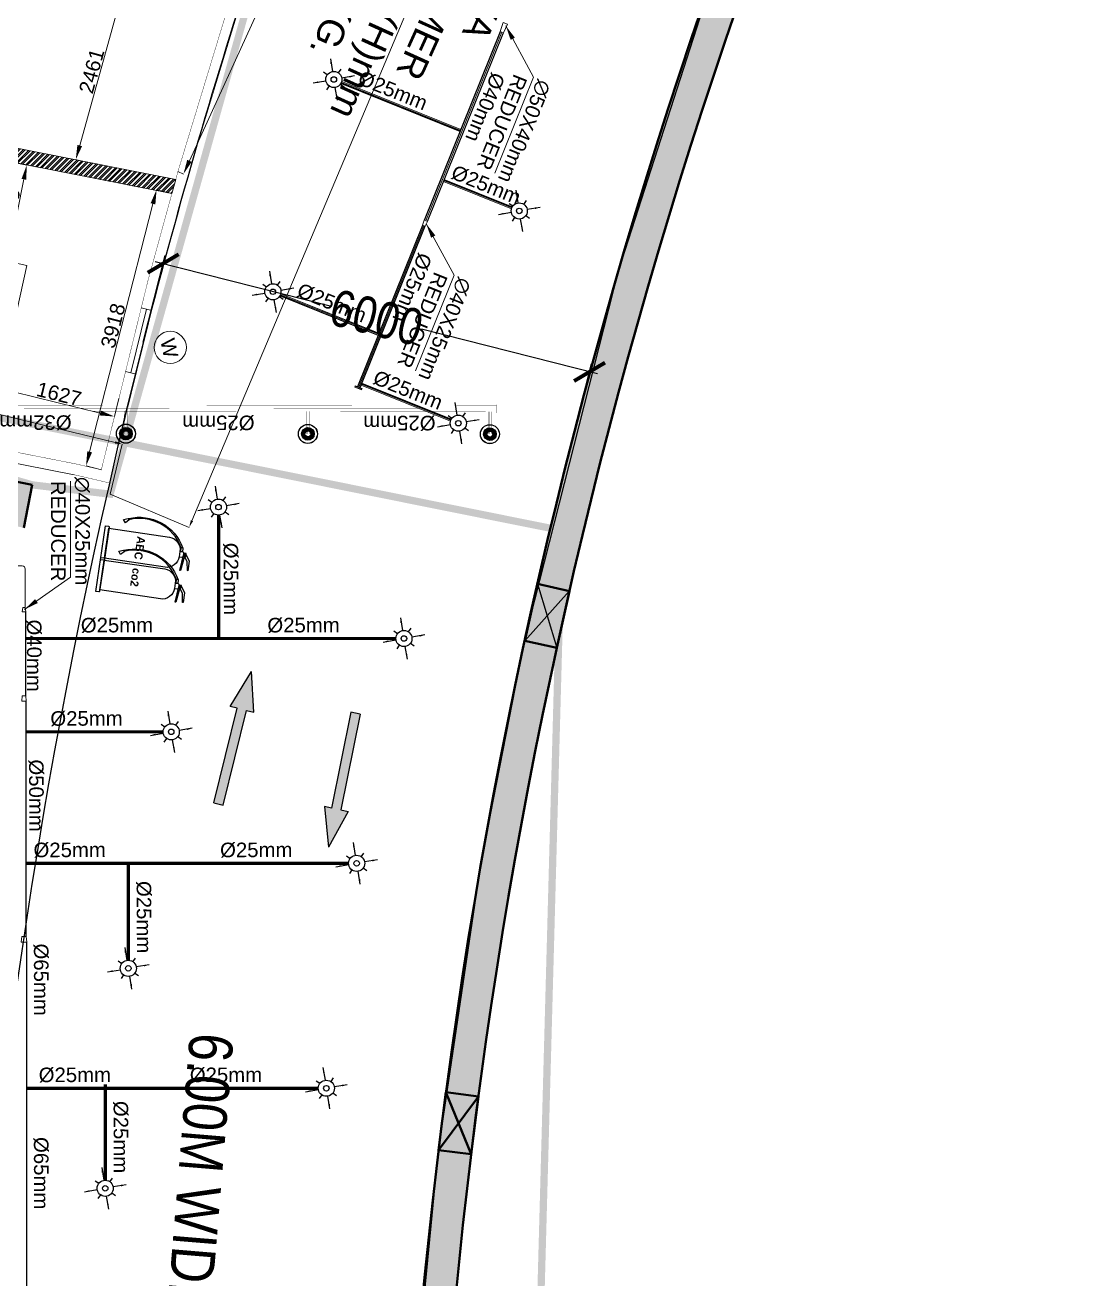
# Model space of a CAD drawing. Header units: inches. Extents: x 257070 to 799932, y -17980 to 269260.
# Drawn here: x 356664 to 370991, y 99499 to 116731 of the extents above; entities that cross this region are included whole.
import ezdxf

# ---------------------------------------------------------------- set-up
doc = ezdxf.new("R2010")
doc.units = ezdxf.units.IN
doc.header["$MEASUREMENT"] = 0
doc.header["$PDMODE"] = 99
doc.header["$PDSIZE"] = 100
for name, color, linetype in [('0-AES-F-SPRINKLER', 10, 'Continuous'), ('0-aes-ff Nozzel', 30, 'Continuous'), ('0-aes-water curtan pipe', 200, 'Continuous'), ('0-F-AES-FIRE EXTINGUISHER', 1, 'Continuous'), ("0_AES_DUCT MARKING'", 53, 'Continuous'), ('basecol', 4, 'Continuous'), ('basement1_AP$0$A-_ROAD----_E-_-', 2, 'Continuous'), ('col', 1, 'Continuous'), ('DSP_COLUMN HATCH', 8, 'Continuous'), ('DSP_HATCH', 252, 'Continuous'), ('DSP_MISCELANEOUS', 252, 'Continuous'), ('DSP_TEXT', 6, 'Continuous'), ('Main bldg col', 4, 'Continuous')]:
    doc.layers.add(name, color=color, linetype=linetype)
for name, color, linetype, lineweight in [('0-AES-F-SPRINKLER PIPE', 10, 'Continuous', 15), ('0-aes-FF-Sprinkler Header', 5, 'Continuous', 0), ('0-AES-P-INFRA', 7, 'Continuous', 13), ('07--DIM-2', 2, 'Continuous', 25), ('E--CONCRETE-4', 4, 'Continuous', 40), ('E--CONCRETE-SHADE', 253, 'Continuous', 20), ('VL-MEP-EQPT', 6, 'Continuous', 0)]:
    doc.layers.add(name, color=color, linetype=linetype, lineweight=lineweight)
doc.styles.add('ARIAL', font='arial.ttf')
doc.styles.add('CG', font='GOTHICB.TTF')
doc.styles.add('RomanS', font='romans.shx')
doc.styles.get("Standard").update_dxf_attribs({"font": 'arial.ttf'})
doc.styles.add('Text style 250', font='ARIALN.TTF', dxfattribs={"height": 500})
doc.styles.add('TEXT style 75', font='ARIALN.TTF')
doc.dimstyles.new('75', dxfattribs={"dimscale": 1.5, "dimtxt": 200, "dimasz": 113, "dimexe": 113, "dimexo": 0, "dimgap": 25, "dimtad": 0, "dimdec": 0, "dimrnd": 5, "dimzin": 0, "dimdsep": 46, "dimtxsty": 'TEXT style 75', "dimblk": 'ARCHTICK', "dimcen": 0.09, "dimdle": 113, "dimclrd": 8, "dimclre": 8, "dimclrt": 256, "dimadec": 0, "dimazin": 0, "dimtfac": 1, "dimtdec": 0, "dimtofl": 0, "dimtmove": 1, "dimatfit": 3, "dimldrblk": 'OPEN90', "dimfxl": 0, "dimtolj": 1, "dimtzin": 0, "dimarcsym": 0})
doc.dimstyles.new('AES DIM', dxfattribs={"dimtxt": 0.2, "dimasz": 0.15, "dimexe": 0, "dimexo": 0, "dimgap": 0.02, "dimtad": 1, "dimzin": 0, "dimdsep": 46, "dimtxsty": 'RomanS', "dimcen": 0, "dimclrd": 7, "dimclre": 7, "dimclrt": 7, "dimadec": 0, "dimazin": 0, "dimtfac": 1, "dimtix": 1, "dimtofl": 0, "dimtmove": 1, "dimatfit": 3, "dimfxl": 1, "dimtolj": 1, "dimtzin": 0, "dimlwd": -1, "dimlwe": -1, "dimarcsym": 0})
doc.dimstyles.new('AES-PLUMBING', dxfattribs={"dimtxt": 100, "dimasz": 100, "dimexe": 0, "dimexo": 0, "dimgap": 0.01, "dimtad": 1, "dimdec": 0, "dimdsep": 46, "dimtxsty": 'Standard', "dimcen": 10, "dimclrd": 7, "dimclre": 7, "dimclrt": 7, "dimadec": 0, "dimazin": 0, "dimtfac": 1, "dimtdec": 0, "dimtmove": 0, "dimatfit": 3, "dimfxl": 1, "dimlwd": -1, "dimlwe": -1, "dimarcsym": 1})
doc.dimstyles.new('ISO-25', dxfattribs={"dimtxt": 2.5, "dimasz": 2.5, "dimexe": 1.25, "dimexo": 0.625, "dimtad": 1, "dimtxsty": 'Standard', "dimcen": 2.5, "dimadec": 0, "dimazin": 0, "dimtfac": 1, "dimtmove": 0, "dimatfit": 3, "dimfxl": 1, "dimarcsym": 0})
doc.dimstyles.new('PLUMBING', dxfattribs={"dimscale": 100, "dimtxt": 1.8, "dimasz": 1.6, "dimexe": 1, "dimexo": 1, "dimgap": 0.5, "dimtad": 2, "dimdec": 0, "dimzin": 0, "dimdsep": 46, "dimtxsty": 'Standard', "dimcen": 1, "dimdle": 1, "dimclrd": 7, "dimclre": 7, "dimclrt": 256, "dimadec": 0, "dimazin": 0, "dimtfac": 1, "dimtdec": 0, "dimtmove": 2, "dimatfit": 3, "dimfxl": 1, "dimtolj": 1, "dimtzin": 0, "dimlwd": -1, "dimlwe": -1, "dimarcsym": 0})

# ---------------------------------------------------------------- blocks, each defined once
blk = doc.blocks.new('_ArchTick')
at = {"color": 0, "linetype": 'ByBlock', "const_width": 0.15}
blk.add_lwpolyline([(-0.5, -0.5), (0.5, 0.5)], dxfattribs=at)
blk = doc.blocks.new('*D233')
at = {"layer": '07--DIM-2', "color": 251, "lineweight": -2, "ltscale": 1000, "transparency": 16777216}
for p, q in [((358287, 112372), (358590, 113563)), ((358453, 113482), (360873, 112867)), ((364529, 111937), (362109, 112552)), ((364144, 110883), (364447, 112075))]:
    blk.add_line(p, q, dxfattribs=at)
at = {"layer": 'DEFPOINTS', "color": 0, "ltscale": 1000, "transparency": 16777216}
for p in [(358562, 113454), (358287, 112372, 0), (364144, 110883, 0)]:
    blk.add_point(p, dxfattribs=at)
at = {"layer": '07--DIM-2', "color": 251, "lineweight": -2, "ltscale": 1000, "transparency": 16777216, "xscale": 350, "yscale": 350, "zscale": 350}
for p, rotation in [((358562, 113454), 165.7397216293921), ((364419, 111965), 345.7397216293921)]:
    blk.add_blockref('_ArchTick', p, dxfattribs=dict(at, rotation=rotation))
at = {"layer": '07--DIM-2', "ltscale": 1000, "transparency": 16777216, "insert": (361491, 112710), "char_height": 500, "attachment_point": 5, "rotation": 345.7397, "style": 'TEXT style 75'}
blk.add_mtext('\\A1;6000', dxfattribs=at)
blk = doc.blocks.new('_Open90')
at = {"color": 0, "linetype": 'ByBlock', "lineweight": -2}
for p, q in [((-0.5, 0.5), (0, 0)), ((0, 0), (-1, 0)), ((0, 0), (-0.5, -0.5))]:
    blk.add_line(p, q, dxfattribs=at)
blk = doc.blocks.new('A$C4E015AD2')
at = {"layer": 'DSP_COLUMN HATCH'}
blk.add_hatch(color=256, dxfattribs=at).paths.add_polyline_path([(0, 0), (446, -57), (346, -850), (-101, -794)])
at = {"layer": 'col'}
for p, q in [((0, 0), (346, -850)), ((-101, -794), (446, -57))]:
    blk.add_line(p, q, dxfattribs=at)
at = {"layer": 'col', "const_width": 0.5}
blk.add_lwpolyline([(0, 0), (446, -57), (346, -850), (-101, -794)], close=True, dxfattribs=at)
blk = doc.blocks.new('basement1_AP$0$AR-DIR-A')
h = blk.add_hatch()
h.set_pattern_fill('ANSI31', color=8)
h.paths.add_polyline_path([(158, -458), (26, -458), (26, -1800), (-74, -1800), (92, -2335), (258, -1800), (158, -1800)])
at = {"layer": 'DSP_MISCELANEOUS', "color": 8}
for p, q in [((158, -458), (26, -458)), ((26, -458), (26, -1800)), ((158, -458), (158, -1800)), ((26, -1800), (-74, -1800)), ((-74, -1800), (92, -2335)), ((258, -1800), (92, -2335)), ((158, -1800), (258, -1800))]:
    blk.add_line(p, q, dxfattribs=at)
blk = doc.blocks.new('*D606')
at = {"layer": '0-AES-F-SPRINKLER PIPE', "color": 7, "ltscale": 1000, "transparency": 16777216}
for p, q in [((369536, 138069), (370621, 137612)), ((358957, 109919), (370582, 137520)), ((357833, 110284), (358918, 109827))]:
    blk.add_line(p, q, dxfattribs=at)
for points in [[(370567, 137526), (370597, 137513), (370621, 137612)], [(358942, 109926), (358972, 109913), (358918, 109827)]]:
    blk.add_solid(points, dxfattribs=at)
at = {"layer": 'DEFPOINTS', "color": 0, "ltscale": 1000, "transparency": 16777216}
for p in [(369536, 138069, 0), (370621, 137612), (357833, 110284, 0)]:
    blk.add_point(p, dxfattribs=at)
at = {"layer": '0-AES-F-SPRINKLER PIPE', "color": 7, "ltscale": 1000, "transparency": 16777216, "insert": (364722, 123739), "char_height": 100, "attachment_point": 5, "rotation": 67.1596}
blk.add_mtext('30149', dxfattribs=at)
blk = doc.blocks.new('*D607')
at = {"layer": '0-AES-F-SPRINKLER PIPE', "color": 7, "ltscale": 1000, "transparency": 16777216}
for p, q in [((346249, 113081), (346415, 113768)), ((346512, 113744), (357902, 110995)), ((357833, 110284), (357999, 110971))]:
    blk.add_line(p, q, dxfattribs=at)
for points in [[(346516, 113761), (346508, 113728), (346415, 113768)], [(357906, 111011), (357898, 110978), (357999, 110971)]]:
    blk.add_solid(points, dxfattribs=at)
at = {"layer": 'DEFPOINTS', "color": 0, "ltscale": 1000, "transparency": 16777216}
for p in [(346249, 113081, 0), (357999, 110971), (357833, 110284, 0)]:
    blk.add_point(p, dxfattribs=at)
at = {"layer": '0-AES-F-SPRINKLER PIPE', "color": 7, "ltscale": 1000, "transparency": 16777216, "insert": (352219, 112419), "char_height": 100, "attachment_point": 5, "rotation": 346.4266}
blk.add_mtext('11917', dxfattribs=at)
blk = doc.blocks.new('*D611')
at = {"layer": '0-AES-P-INFRA', "color": 7, "ltscale": 1000, "transparency": 16777216}
for p, q in [((356363, 114871), (356687, 114807)), ((356466, 113686), (356648, 114611)), ((356103, 113554), (356427, 113490))]:
    blk.add_line(p, q, dxfattribs=at)
for points in [[(356616, 114618), (356681, 114605), (356687, 114807)], [(356433, 113693), (356499, 113680), (356427, 113490)]]:
    blk.add_solid(points, dxfattribs=at)
at = {"layer": 'DEFPOINTS', "color": 0, "ltscale": 1000, "transparency": 16777216}
for p in [(356363, 114871, 0), (356687, 114807), (356103, 113554, 0)]:
    blk.add_point(p, dxfattribs=at)
at = {"layer": '0-AES-P-INFRA', "color": 7, "ltscale": 1000, "transparency": 16777216, "insert": (356443, 114171), "char_height": 200, "attachment_point": 5, "rotation": 78.8532}
blk.add_mtext('\\A1;1343', dxfattribs=at)
blk = doc.blocks.new('*D612')
at = {"layer": '0-AES-P-INFRA', "color": 7, "ltscale": 1000, "transparency": 16777216}
for p, q in [((358681, 114414), (358471, 114468)), ((358421, 114274), (357551, 110866)), ((357712, 110618), (357502, 110672))]:
    blk.add_line(p, q, dxfattribs=at)
for points in [[(358389, 114283), (358454, 114266), (358471, 114468)], [(357519, 110874), (357584, 110857), (357502, 110672)]]:
    blk.add_solid(points, dxfattribs=at)
at = {"layer": 'DEFPOINTS', "color": 0, "ltscale": 1000, "transparency": 16777216}
for p in [(358681, 114414, 0), (357502, 110672), (357712, 110618, 0)]:
    blk.add_point(p, dxfattribs=at)
at = {"layer": '0-AES-P-INFRA', "color": 7, "ltscale": 1000, "transparency": 16777216, "insert": (357874, 112599), "char_height": 200, "attachment_point": 5, "rotation": 75.6821}
blk.add_mtext('\\A1;3918', dxfattribs=at)
blk = doc.blocks.new('*D614')
at = {"layer": '0-AES-P-INFRA', "color": 7, "ltscale": 1000, "transparency": 16777216}
for p, q in [((356374, 111989), (356313, 111740)), ((356507, 111692), (357698, 111399)), ((357954, 111600), (357892, 111351))]:
    blk.add_line(p, q, dxfattribs=at)
for points in [[(356515, 111724), (356499, 111660), (356313, 111740)], [(357706, 111431), (357690, 111366), (357892, 111351)]]:
    blk.add_solid(points, dxfattribs=at)
at = {"layer": 'DEFPOINTS', "color": 0, "ltscale": 1000, "transparency": 16777216}
for p in [(356374, 111989, 0), (357954, 111600, 0), (357892, 111351)]:
    blk.add_point(p, dxfattribs=at)
at = {"layer": '0-AES-P-INFRA', "color": 7, "ltscale": 1000, "transparency": 16777216, "insert": (357131, 111659), "char_height": 200, "attachment_point": 5, "rotation": 346.1579}
blk.add_mtext('\\A1;1627', dxfattribs=at)
blk = doc.blocks.new('*D629')
at = {"layer": '0-AES-P-INFRA', "color": 7, "ltscale": 1000, "transparency": 16777216}
for p, q in [((358068, 117240), (358021, 117253)), ((357968, 117060), (357415, 115075)), ((357408, 114869), (357361, 114882))]:
    blk.add_line(p, q, dxfattribs=at)
for points in [[(357936, 117069), (358000, 117051), (358021, 117253)], [(357383, 115084), (357447, 115066), (357361, 114882)]]:
    blk.add_solid(points, dxfattribs=at)
at = {"layer": 'DEFPOINTS', "color": 0, "ltscale": 1000, "transparency": 16777216}
for p in [(358068, 117240, 0), (357361, 114882), (357408, 114869, 0)]:
    blk.add_point(p, dxfattribs=at)
at = {"layer": '0-AES-P-INFRA', "color": 7, "ltscale": 1000, "transparency": 16777216, "insert": (357579, 116099), "char_height": 200, "attachment_point": 5, "rotation": 74.4439}
blk.add_mtext('\\A1;2461', dxfattribs=at)
blk = doc.blocks.new('*D636')
at = {"color": 7, "ltscale": 1000, "transparency": 16777216}
for p, q in [((369574, 138352), (369649, 138317)), ((369566, 138135), (358923, 114865)), ((358764, 114717), (358840, 114683))]:
    blk.add_line(p, q, dxfattribs=at)
for points in [[(369535, 138149), (369596, 138122), (369649, 138317)], [(358892, 114878), (358953, 114851), (358840, 114683)]]:
    blk.add_solid(points, dxfattribs=at)
at = {"layer": 'DEFPOINTS', "color": 0, "ltscale": 1000, "transparency": 16777216}
for p in [(369574, 138352), (358764, 114717, 0), (358840, 114683)]:
    blk.add_point(p, dxfattribs=at)
at = {"color": 7, "ltscale": 1000, "transparency": 16777216, "insert": (364139, 126548), "char_height": 200, "attachment_point": 5, "rotation": 65.4228}
blk.add_mtext('\\A1;25989', dxfattribs=at)
blk = doc.blocks.new('A$C38B57D14')
at = {"color": 1}
for points in [[(331, 896), (325, 904), (325, 916), (402, 968), (508, 968), (508, 962), (412, 947), (356, 908), (345, 896), (331, 896)], [(356, 908), (519, 886), (518, 881), (345, 896)]]:
    blk.add_lwpolyline(points, dxfattribs=at)
blk.add_lwpolyline([(270, 858, 0.380099), (48, 245), (37, 237, -0.385151), (270, 877)], format="xyb", dxfattribs=at)
for points in [[(311, 851), (370, 851, -0.414214), (507, 714), (507, 42), (174, 42), (174, 714, -0.414214)], [(311, 851), (370, 851), (370, 882, 0.414214), (356, 896), (325, 896, 0.414214), (311, 882)], [(161, 42), (521, 42, -0.414214), (529, 34), (529, 0), (153, 0), (153, 34, -0.414214)]]:
    blk.add_lwpolyline(points, format="xyb", close=True, dxfattribs=at)
for points in [[(311, 882), (270, 882), (270, 856), (311, 856)], [(325, 896), (356, 896), (356, 921), (325, 921)], [(35, 235), (51, 247), (89, 211), (55, 187)]]:
    blk.add_lwpolyline(points, close=True, dxfattribs=at)
blk.add_circle((341, 908), 7.79, dxfattribs=at)
at = {"color": 7, "style": 'CG'}
blk.add_text('ABC', height=88.5, dxfattribs=at).set_placement((211, 364))
blk = doc.blocks.new('A$C1C2B0A82')
at = {"color": 1}
for points in [[(414, 1120), (407, 1130), (407, 1145), (503, 1209), (635, 1209), (636, 1202), (516, 1184), (446, 1135), (431, 1120), (414, 1120)], [(446, 1135), (649, 1108), (648, 1102), (431, 1120)]]:
    blk.add_lwpolyline(points, dxfattribs=at)
blk.add_lwpolyline([(338, 1073, 0.380099), (61, 306), (47, 296, -0.385151), (338, 1096)], format="xyb", dxfattribs=at)
for points in [[(389, 1064), (463, 1064, -0.414214), (634, 893), (634, 52), (218, 52), (218, 893, -0.414214)], [(389, 1064), (463, 1064), (463, 1103, 0.414214), (446, 1120), (407, 1120, 0.414214), (389, 1103)], [(201, 52), (651, 52, -0.414214), (661, 42), (661, 0), (191, 0), (191, 42, -0.414214)]]:
    blk.add_lwpolyline(points, format="xyb", close=True, dxfattribs=at)
for points in [[(389, 1103), (338, 1103), (338, 1070), (389, 1070)], [(407, 1120), (446, 1120), (446, 1151), (407, 1151)], [(44, 294), (64, 308), (111, 264), (69, 234)]]:
    blk.add_lwpolyline(points, close=True, dxfattribs=at)
blk.add_circle((426, 1135), 9.74, dxfattribs=at)
at = {"color": 7, "style": 'CG'}
blk.add_text('co2', height=110.6, dxfattribs=at).set_placement((264, 455))
blk = doc.blocks.new('*U701')
at = {"layer": '0-aes-FF-Sprinkler Header', "color": 1, "const_width": 5}
for points in [[(12087231, -3664419), (12087541, -3664419)], [(12087231, -3664469), (12087541, -3664469)]]:
    blk.add_lwpolyline(points, dxfattribs=at)
at = {"layer": '0-aes-FF-Sprinkler Header', "color": 8, "const_width": 2}
blk.add_lwpolyline([(12087231, -3664444), (12087541, -3664444)], dxfattribs=at)
blk = doc.blocks.new('Nozzel')
at = {"transparency": 33554585}
h = blk.add_hatch(color=30, dxfattribs=at)
h.dxf.hatch_style = 1
edge = h.paths.add_edge_path()
edge.add_ellipse((-1664094, 224269), major_axis=(0.9, 87), ratio=1, start_angle=0, end_angle=360)
edge = h.paths.add_edge_path(flags=16)
edge.add_arc((-1664094, 224269), 40, 0, 360)
blk.add_circle((-1664094, 224269), 40)
at = {"layer": '0-AES-F-SPRINKLER', "color": 13}
blk.add_circle((-1664094, 224269), 131, dxfattribs=at)
for major_axis, start_param, end_param in [((1, 130), 1.575618, 7.858803), ((0.9, 87), 1.580914353715009, 7.864099660894595)]:
    blk.add_ellipse((-1664094, 224269), major_axis=major_axis, ratio=1, start_param=start_param, end_param=end_param, dxfattribs=at)
at = {"layer": '0-AES-F-SPRINKLER PIPE', "lineweight": 30, "rotation": 180}
blk.add_blockref('*U701', (10423137, -3440175), dxfattribs=at)
blk = doc.blocks.new('*U712')
at = {"layer": '0-AES-F-SPRINKLER PIPE', "color": 200, "lineweight": 30, "const_width": 2.67}
for points in [[(-1770300, 109454), (-1770300, 100470)], [(-1770220, 109454), (-1770220, 100470)]]:
    blk.add_lwpolyline(points, dxfattribs=at)
at = {"layer": '0-AES-F-SPRINKLER PIPE', "color": 252, "lineweight": 30, "const_width": 2.67}
blk.add_lwpolyline([(-1770260, 109454), (-1770260, 100470)], dxfattribs=at)
blk = doc.blocks.new('*U603')
at = {"layer": '0-AES-F-SPRINKLER'}
for p, q in [((171672, 56809), (171672, 56871)), ((171562, 56699), (171500, 56699)), ((171783, 56699), (171845, 56699)), ((171672, 56588), (171672, 56526))]:
    blk.add_line(p, q, dxfattribs=at)
for radius in [111, 37.8]:
    blk.add_circle((171672, 56699), radius, dxfattribs=at)
at = {"layer": '0-AES-F-SPRINKLER PIPE'}
for points, override in [([(171468, 56903), (171594, 56777)], {"dimasz": 70, "dimtad": 0, "dimfxl": 13, "dimarcsym": 1}), ([(171877, 56903), (171751, 56777)], {"dimasz": 70, "dimtad": 0, "dimfxl": 13, "dimarcsym": 1}), ([(171468, 56494), (171594, 56620)], {"dimasz": 70, "dimtad": 0, "dimfxl": 13, "dimarcsym": 1}), ([(171877, 56494), (171751, 56620)], {"dimasz": 70, "dimgap": 0.625, "dimtad": 0, "dimfxl": 13, "dimarcsym": 1})]:
    blk.add_leader(points, dimstyle='ISO-25', override=override, dxfattribs=at)
blk = doc.blocks.new('A$C5579145F')
at = {"layer": '0-AES-P-INFRA', "ltscale": 1000}
h = blk.add_hatch(dxfattribs=at)
h.set_pattern_fill('ANSI32', color=256, scale=150)
h.set_pattern_definition([(45, (-355159.02, -150828.656), (-39.7747564, 39.7747564), []), (45, (-355132.506, -150828.656), (-39.7747564, 39.7747564), [])])
h.paths.add_polyline_path([(590.994, -35632.826), (552.329, -35829.053), (3521.867, -36414.173), (3575.117, -36220.82)])
blk.add_line((-5308.209, -38802.08, 0), (2178.307, -40277.227, 0), dxfattribs=at)
at = {"layer": '0-AES-P-INFRA', "ltscale": 1000, "const_width": 5, "elevation": 0}
for points in [[(4604.962, -33343.188), (3749.312, -36153.246), (3340.536, -37641.061), (2663.13, -40390.241), (2178.307, -40277.227), (-5331.065, -38797.576), (-5520.326, -38757.181), (-5051.156, -36783.559), (-4505.587, -34730.542), (-3983.351, -32879.99)], [(4462.094, -33297.434), (3605.231, -36111.478), (3195.379, -37603.197), (2552.925, -40210.531), (2209.842, -40130.557), (-5300.909, -38650.634), (-5338.953, -38642.514), (-4905.672, -36820.143), (-4360.913, -34770.176), (-3839.403, -32922.194)]]:
    blk.add_lwpolyline(points, dxfattribs=at)
at = {"layer": '0-AES-P-INFRA', "ltscale": 1000, "elevation": 0}
blk.add_lwpolyline([(-4324.983, -34664.179), (-4379.479, -34857.287), (3521.867, -36414.173), (3575.117, -36220.82)], close=True, dxfattribs=at)
at = {"layer": '0-AES-P-INFRA', "elevation": 0}
blk.add_lwpolyline([(1215.456, -38839.244), (-3766.214, -37747.013), (-3451.394, -36311.12), (1530.276, -37403.351)], close=True, dxfattribs=at)
at = {"layer": 'basement1_AP$0$A-_ROAD----_E-_-', "color": 8}
for start, end in [(159.29717111, 163.04993079), (163.04993079, 166.81633518)]:
    blk.add_arc((83145.957, -58793.857, 0), 82561.641, start, end, dxfattribs=at)
at = {"layer": 'VL-MEP-EQPT', "color": 1}
for p, q in [((3174.412, -38003.479, 0), (2959.086, -38877.443, 0)), ((3246.961, -38022.5, 0), (3101.863, -37984.458, 0)), ((3031.654, -38896.47, 0), (2886.517, -38858.417, 0))]:
    blk.add_line(p, q, dxfattribs=at)
blk.add_circle((3499.852, -38527.929, 0), 221.527, dxfattribs=at)
at = {"layer": 'VL-MEP-EQPT', "color": 7, "insert": (9281.26, -31152.993, 0), "char_height": 363.1232, "width": 4823.66675, "attachment_point": 1, "rotation": 245.664852, "style": 'ARIAL'}
blk.add_mtext('\\pi1367.29686;1250KVA \\P\\pi462.33738;TRANSFORMER\\P\\pi-370.17085;2400X2250X2600(H)mm\\P\\pi280.40424;WEIGHT  5300KG.', dxfattribs=at)
at = {"layer": 'VL-MEP-EQPT', "color": 1, "insert": (3556.875, -38387.127, 0), "char_height": 200, "width": 262.57299, "attachment_point": 1, "rotation": 282.2451485, "style": 'ARIAL'}
blk.add_mtext('W', dxfattribs=at)
at = {"ltscale": 1000}
dim = blk.add_aligned_dim(p1=(14414.587, -12476.98, 0), p2=(3605.231, -36111.478, 0), distance=82.781, dimstyle='AES DIM', override={"dimscale": 1}, dxfattribs=at)
dim.commit()
dim.dimension.update_dxf_attribs({"geometry": '*D636', "text_midpoint": (8979.644, -24280.387, 0), "insert": (-355159.022, -150828.656)})
at = {"layer": '0-AES-P-INFRA', "ltscale": 1000}
for p1, p2, distance, picture, middle in [((2909.41, -33588.732, 0), (2249.41, -35959.602, 0), -48.853, '*D629', (2419.662, -34729.696, 0)), ((944.197, -37274.853, 0), (1203.785, -35957.416, 0), -330.307, '*D611', (1284.121, -36657.539, 0)), ((3521.867, -36414.173, 0), (2552.925, -40210.531, 0), -216.774, '*D612', (2714.825, -38230.022, 0)), ((1215.456, -38839.244, 0), (2794.918, -39228.428, 0), -257.007, '*D614', (1971.683, -39169.807, 0))]:
    dim = blk.add_aligned_dim(p1=p1, p2=p2, distance=distance, dimstyle='AES DIM', override={"dimscale": 1}, dxfattribs=at)
    dim.commit()
    dim.dimension.update_dxf_attribs({"geometry": picture, "text_midpoint": middle, "insert": (-355159.022, -150828.656)})

msp = doc.modelspace()

# ---------------------------------------------------------------- hatches: boundary and pattern name
at = {"layer": 'DSP_COLUMN HATCH', "ltscale": 3.5}
h = msp.add_hatch(color=8, dxfattribs=at)
h.paths.add_polyline_path([(365722.2, -53.8), (366489.1, 28236.6), (398382.7, 27372), (398078, 16131.2), (422688.6, 15464), (424374.5, 77657.1), (363312.5, 79312.4, -0.217857), (379658.1, 140443.8, 0.0248652), (381874.1, 143466.9, 0.0677243), (386435.5, 152972.3, 0.0584537), (387935.8, 160119.4, -0.0351298), (388382, 166730.6, -0.0975994), (389786, 170013.7, -0.0225225), (391669.6, 172621.5, 0.2538416), (393169.6, 181983.6, 0.1875484), (370106.1, 207237.2), (370663.7, 210916.7), (290410.6, 215642.7), (285983.7, 161207.5), (285186.3, 161272.3), (282579.6, 129219.4), (284719.3, 124703.3), (284181.7, 118092.8), (281340.4, 113981.8), (280116.2, 98928.1), (280913.6, 98863.3), (273089.7, 2658.2)])
h.paths.add_polyline_path([(281398.6, 99275.3), (280601.2, 99340.2), (281779.2, 113825.1), (284620.4, 117936.2), (285177.6, 124787), (283037.9, 129303.1), (285598.3, 160787.3), (286395.7, 160722.5), (290823.4, 215167.6), (370144.9, 210496.5), (369611.7, 206978.6, -0.189327), (392747.4, 181827.8, -0.2535576), (391315, 172898.6, 0.0224715), (389411.9, 170263.9, 0.0979176), (387938.4, 166808.2, 0.0351034), (387485.7, 160139.2, -0.0583058), (386008, 153113, -0.0677412), (381498.4, 143714.5, -0.0248531), (379309.9, 140729, 0.218943), (362922.8, 78922.8), (423963.9, 77268.1), (422299.6, 15874.7), (398488.7, 16520.2), (398793.4, 27761), (366100.1, 28647.3), (365334.5, 407.7), (273576.7, 3094.1)], flags=16)
at = {"layer": 'E--CONCRETE-SHADE', "ltscale": 3.5}
h = msp.add_hatch(color=8, dxfattribs=at)
h.dxf.hatch_style = 1
h.paths.add_polyline_path([(356646.7, 109822.9), (356762.7, 110411.6), (356174.1, 110527.6), (356058.1, 109938.9)])

# ---------------------------------------------------------------- linework, layer by layer
at = {"layer": '0-AES-F-SPRINKLER', "color": 7, "const_width": 100, "elevation": 0}
msp.add_lwpolyline([(356607.5, 78193.9), (356438.2, 71883.8), (345953.6, 68179.4), (332024.7, 62667.8), (330604.2, 67058.4), (321899.6, 64138.4), (317671.9, 77137.1), (317715.9, 91029.5), (324246.5, 117779.9), (364035.7, 109784.7), (363210.3, 79337.2), (363210.3, 79337.2)], close=True, dxfattribs=at)
at = {"layer": '0-AES-F-SPRINKLER PIPE', "ltscale": 1000, "const_width": 100, "elevation": 0}
msp.add_lwpolyline([(351605.4, 129547.8), (346250.5, 113080.4), (353595.5, 111341.2), (356762.7, 110411.6), (357833, 110284), (360303.3, 119093.3), (363523.5, 126983.2), (367633.3, 134797.3), (369450.4, 138076.3), (363706.1, 139071.8), (357863.4, 128490.3)], close=True, dxfattribs=at)
at = {"layer": '0-AES-F-SPRINKLER PIPE', "ltscale": 1000}
for points in [[(363234.5, 116765.3), (363290.2, 116742.8), (363235.1, 116622.3), (363190.6, 116640.2)], [(362191.1, 114030.6), (362146.6, 114048.5), (362125.5, 113982.7), (362160.7, 113968.5)], [(361200.9, 111773.6), (361193, 111753.8), (361287.8, 111715.6), (361295.8, 111735.4)], [(361203.3, 111768.1), (361198.5, 111756.2), (361285.5, 111721.2), (361290.3, 111733)]]:
    msp.add_lwpolyline(points, close=True, dxfattribs=at)
for points in [[(363190.6, 116640.2), (362146.6, 114048.5)], [(363194.3, 116638.7), (362150.3, 114047)], [(363212.9, 116631.3), (362168.9, 114039.5)], [(363231.4, 116623.8), (362187.4, 114032)], [(363235.1, 116622.3), (362191.1, 114030.6)], [(362125.5, 113982.7), (361230.8, 111761.6)], [(362128.3, 113981.6), (361233.5, 111760.5)], [(362143.1, 113975.6), (361248.4, 111754.5)], [(362158, 113969.7), (361263.2, 111748.5)], [(362160.7, 113968.5), (361266, 111747.4)], [(360165.6, 113010.1), (361514.8, 112466.6)], [(360167.1, 113012.8), (361515.9, 112469.4)], [(360172.4, 113024.1), (361520.6, 112481)], [(360176.4, 113036), (361525.2, 112492.6)], [(360177.2, 113038.9), (361526.3, 112495.4)], [(361279.5, 111780.9), (362508.9, 111285.6)], [(361280.6, 111783.7), (362509.7, 111288.6)], [(361285.3, 111795.2), (362513.7, 111300.4)], [(361289.9, 111806.8), (362519, 111311.7)], [(361291.1, 111809.6), (362520.5, 111314.4)], [(359307, 109996.6), (359307, 108315.4)], [(359310, 109996.3), (359310, 108315.4)], [(359322.5, 109995.6), (359322.5, 108315.4)], [(359335, 109996.3), (359335, 108315.4)], [(359338, 109996.6), (359338, 108315.4)], [(356666, 108315.4), (361758.5, 108315.4)], [(356666, 108312.4), (361758.5, 108312.4)], [(356666, 108299.9), (361758.5, 108299.9)], [(356666, 108287.4), (361758.5, 108287.4)], [(356666, 108284.4), (361758.5, 108284.4)], [(356680.5, 107032.7), (358563, 107032.7)], [(356680.5, 107029.7), (358562.6, 107029.7)], [(356680.5, 107017.2), (358561.9, 107017.2)], [(356680.5, 107004.7), (358562.6, 107004.7)], [(356680.5, 107001.7), (358563, 107001.7)], [(356680.5, 105226.2), (361108.8, 105226.2)], [(356680.5, 105223.2), (361108.8, 105223.2)], [(356680.5, 105210.7), (361108.8, 105210.7)], [(356680.5, 105198.2), (361108.8, 105198.2)], [(356680.5, 105195.2), (361108.8, 105195.2)], [(358067.4, 105195.2), (358067.4, 103877)], [(358070.4, 105195.2), (358070.4, 103877.3)], [(358082.9, 105195.2), (358082.9, 103878)], [(358095.4, 105195.2), (358095.4, 103877.3)], [(358098.4, 105195.2), (358098.4, 103877)], [(356680.5, 102134.9), (360692.8, 102134.9)], [(356680.5, 102131.9), (360692.8, 102131.9)], [(356680.5, 102119.4), (360692.8, 102119.4)], [(356680.5, 102106.9), (360692.8, 102106.9)], [(356680.5, 102103.9), (360692.8, 102103.9)], [(357750.4, 102172.5), (357750.4, 100854.3)], [(357753.4, 102172.5), (357753.4, 100854.7)], [(357765.9, 102172.5), (357765.9, 100855.4)], [(357778.4, 102172.5), (357778.4, 100854.7)], [(357781.4, 102172.5), (357781.4, 100854.3)]]:
    msp.add_lwpolyline(points, dxfattribs=at)
at = {"layer": '0-AES-F-SPRINKLER PIPE', "ltscale": 1000, "elevation": 0}
for points in [[(361003, 115927.7), (362638.2, 115269)], [(361004.5, 115930.3), (362639.4, 115271.8)], [(361009.8, 115941.7), (362644, 115283.4)], [(361013.9, 115953.5), (362648.7, 115295)], [(361014.6, 115956.4), (362649.8, 115297.7)], [(362418, 114593.9), (363351.1, 114218)], [(362422.7, 114605.4), (363356.4, 114229.3)], [(362423.8, 114608.2), (363357.9, 114231.9)], [(362412.2, 114579.5), (363346.3, 114203.2)], [(362413.4, 114582.3), (363347.1, 114206.1)], [(356670.5, 108668.8), (356670.5, 107510.1)], [(356674.5, 108668.8), (356674.5, 107510.1)], [(356675.5, 107440.3), (356675.5, 104204.9)], [(356680.5, 107440.3), (356680.5, 104204.9)], [(356683, 104126.5), (356683, 86864.6)], [(356689, 104126.5), (356689, 86864.6)]]:
    msp.add_lwpolyline(points, dxfattribs=at)
msp.add_lwpolyline([(353473.7, 109297.6), (356625.5, 109297.6, -0.4142136), (356666, 109257.1), (356666, 108727.9)], format="xyb", dxfattribs=at)
for points in [[(356666, 108727.9), (356635, 108727.9), (356626.5, 108668.8), (356674.5, 108668.8)], [(356674.5, 107510.1), (356626.5, 107510.1), (356620.5, 107440.3), (356680.5, 107440.3)], [(356620.5, 104204.9), (356680.5, 104204.9), (356689, 104126.5), (356612, 104126.5)]]:
    msp.add_lwpolyline(points, close=True, dxfattribs=at)
at = {"layer": '0-aes-water curtan pipe', "ltscale": 1000, "const_width": 5, "elevation": 0}
msp.add_lwpolyline([(363141.6, 111515.3), (363141.5, 111401.6)], dxfattribs=at)
at = {"layer": "0_AES_DUCT MARKING'", "color": 8, "ltscale": 1000, "elevation": 0}
msp.add_lwpolyline([(361990.6, 97629.9), (362345.4, 101270), (362930.9, 105221.8), (363532, 108286.8), (364819.2, 113364.7), (366156.8, 117523.1), (368566.3, 123526), (370793.2, 128050.2), (373669.9, 132988.6)], dxfattribs=at)
at = {"layer": 'basement1_AP$0$A-_ROAD----_E-_-', "color": 8, "elevation": 0}
msp.add_lwpolyline([(357922.4, 110865.9, 0.0903838), (356447.9, 81295.5, 0.0903838)], format="xyb", dxfattribs=at)
at = {"layer": 'basement1_AP$0$A-_ROAD----_E-_-', "color": 8}
for start, end in [(159.297171, 163.049931), (163.049931, 166.816335)]:
    msp.add_arc((438305, 92034.8, 0), 82561.6, start, end, dxfattribs=at)
at = {"layer": 'DSP_HATCH', "color": 8, "ltscale": 2}
for centre, radius, start, end in [((437833.7, 92184.3, 0), 76024.4, 159.920361, 167.185093), ((438297.3, 92033.6, 0), 76511.6, 172.467332, 181.572859)]:
    msp.add_arc(centre, radius, start, end, dxfattribs=at)
at = {"layer": 'E--CONCRETE-4', "color": 8, "ltscale": 10}
for p, q in [((356762.7, 110411.6, 0), (356174.1, 110527.6, 0)), ((356646.7, 109822.9, 0), (356762.7, 110411.6, 0)), ((362446, 102063.6, 0), (362791.8, 101213.3, 0)), ((362345.4, 101270, 0), (362892.5, 102007, 0))]:
    msp.add_line(p, q, dxfattribs=at)
at = {"layer": 'E--CONCRETE-4', "color": 8, "ltscale": 100, "elevation": 0}
for points in [[(363303.3, 79334.7, -0.217857), (379648.8, 140466.1, 0.0248652), (381864.9, 143489.2, 0.0677243), (386426.2, 152994.6, 0.0584537), (387926.6, 160141.7, -0.0351298), (388372.8, 166752.9, -0.0975994), (389776.8, 170036, -0.0225225), (391660.3, 172643.9, 0.2538416), (393160.4, 182005.9, 0.1875484), (370096.8, 207259.5), (370654.5, 210939), (290401.4, 215665), (285974.4, 161229.8), (285177.1, 161294.6), (282570.4, 129241.7)], [(362913.5, 78945.2, -0.2189429), (379300.7, 140751.3, 0.0248531), (381489.2, 143736.8, 0.0677412), (385998.8, 153135.3, 0.0583058), (387476.5, 160161.5, -0.0351034), (387929.2, 166830.5, -0.0979176), (389402.7, 170286.2, -0.0224715), (391305.7, 172920.9, 0.2535576), (392738.2, 181850.1, 0.189327), (369602.5, 207000.9), (370135.7, 210518.8), (290814.2, 215189.9), (286386.5, 160744.8), (285589.1, 160809.6), (283028.7, 129325.4)]]:
    msp.add_lwpolyline(points, format="xyb", dxfattribs=at)
at = {"layer": 'E--CONCRETE-4', "color": 8, "ltscale": 10, "elevation": 0}
for points in [[(363702, 109049.8), (364141.3, 108952), (363967.4, 108171.1), (363528.1, 108268.9)], [(362446, 102063.6), (362892.5, 102007), (362791.8, 101213.3), (362345.4, 101270)]]:
    msp.add_lwpolyline(points, close=True, dxfattribs=at)
at = {"layer": 'Main bldg col', "color": 8, "ltscale": 2}
msp.add_arc((438297.3, 92033.6, 0), 76511.6, 167.149926, 172.467333, dxfattribs=at)

# ---------------------------------------------------------------- block references
at = {"color": 51, "extrusion": (1.01445e-05, 1.99193e-06, 1), "rotation": 261.5659917687811}
msp.add_blockref('A$C1C2B0A82', (357732.5, 109602.1, 3.9), dxfattribs=at)
at = {"layer": '0-AES-F-SPRINKLER', "color": 7, "rotation": 54.65193501553595}
for p in [(307833.6, -56844.4, 0), (310380.5, -58651, 0), (306996.2, -59762), (309543.1, -61568.5), (306249, -62721.1), (308796, -64527.6), (305599.4, -65810.3), (308146.3, -67616.8), (305009.4, -69060.3), (307730.2, -70708.1), (304692.5, -72083)]:
    msp.add_blockref('*U603', p, dxfattribs=at)
at = {"layer": '0-AES-F-SPRINKLER PIPE', "ltscale": 1000}
msp.add_blockref('A$C5579145F', (355159, 150828.7, 0), dxfattribs=at)
at = {"layer": '0-aes-ff Nozzel', "extrusion": (6.46732e-09, -1.13282e-10, 1), "rotation": 269.9233957728879}
for p in [(131556, -1552677.3, 0), (134056, -1552680.6, 0), (136556, -1552684, 0)]:
    msp.add_blockref('Nozzel', p, dxfattribs=at)
at = {"layer": '0-aes-water curtan pipe', "color": 51, "xscale": -1, "rotation": 269.9233957541083}
msp.add_blockref('*U712', (256054, 1881863.2, 0), dxfattribs=at)
at = {"layer": '0-F-AES-FIRE EXTINGUISHER', "color": 7, "extrusion": (1.01445e-05, 1.99193e-06, 1), "xscale": 1.250000000000002, "yscale": 1.250000000000002, "zscale": 1.250000000000002, "rotation": 261.5659917687811}
msp.add_blockref('A$C38B57D14', (357797.1, 110037.6, 3.9), dxfattribs=at)
at = {"layer": 'basecol', "color": 8, "ltscale": 2}
for p, rotation in [((363702, 109049.9, 0), 354.6760843553963), ((363702, 109049.8, 0), 354.6760428648945), ((362446, 102063.7, 0), 4.148349709200174e-05)]:
    msp.add_blockref('A$C4E015AD2', p, dxfattribs=dict(at, rotation=rotation))
msp.add_blockref('A$C4E015AD2', (362446, 102063.6, 0), dxfattribs=at)
at = {"layer": 'DSP_MISCELANEOUS', "color": 8}
for p, rotation in [((359298.3, 105558.3, 0), 166.0134421866518), ((361204.2, 107740.3, 0), 348.6259591674643)]:
    msp.add_blockref('basement1_AP$0$AR-DIR-A', p, dxfattribs=dict(at, rotation=rotation))

# ---------------------------------------------------------------- texts
at = {"layer": '0-AES-F-SPRINKLER PIPE', "color": 7, "linetype": 'Continuous', "lineweight": -3, "ltscale": 0.9, "char_height": 200, "attachment_point": 2}
for s, insert, width, rotation in [('%%C25mm', (361754.9, 115925.8, 0), 685.774, 338.05896), ('%%C40mm', (363078.9, 115561.2, 0), 685.774, 248.05896), ('∅50X40mm\\PREDUCER', (363620.2, 115231, 0), 1474.715, 248.05897), ('%%C25mm', (363036.4, 114629.8, 0), 685.774, 338.05896), ('%%C25mm', (362076.2, 113082.7, 0), 685.774, 248.05896), ('∅40X25mm\\PREDUCER', (362527.1, 112512.2, 0), 1474.715, 248.05897), ('%%C25mm', (360917.4, 113008.2), 685.774, 338.05896), ('%%C25mm', (361963.4, 111809.5), 685.774, 338.05896), ('∅40X25mm\\PREDUCER', (357554.4, 109776.2), 1474.715, 270), ('%%C25mm', (359593.8, 109119.7), 685.774, 270.1922), ('%%C25mm', (357926.2, 108584.9), 685.774, 0.1922), ('%%C25mm', (360489.3, 108584.9), 685.774, 0.1922), ('%%C40mm', (356891, 108064.7, 0), 685.774, 270.1922), ('%%C25mm', (357507.8, 107302.2), 685.774, 0.1922), ('%%C50mm', (356920.3, 106142.1, 0), 685.774, 270.1922), ('%%C25mm', (357276.5, 105495.7), 685.774, 0.1922), ('%%C25mm', (359839.7, 105495.7), 685.774, 0.1922), ('%%C25mm', (358398.8, 104471.6), 685.774, 270.1922), ('%%C65mm', (356987.1, 103612.2, 0), 685.774, 270.1922), ('%%C25mm', (357347.6, 102404.4), 685.774, 0.1922), ('%%C25mm', (359423.6, 102404.4), 685.774, 0.1922), ('%%C25mm', (358081.9, 101448.9), 685.774, 270.1922), ('%%C65mm', (356987.1, 100952.7, 0), 685.774, 270.1922)]:
    msp.add_mtext(s, dxfattribs=dict(at, insert=insert, width=width, rotation=rotation))
at = {"layer": '0-aes-water curtan pipe', "extrusion": (-9.40022e-12, -7.03085e-09, 1), "char_height": 200, "width": 685.774, "attachment_point": 2, "text_direction": (-0.999999, 0.001337, 0)}
for s, insert in [('%%C32mm', (356806.8, 111167.9, 0)), ('%%C25mm', (359320.2, 111164.5, 0)), ('%%C25mm', (361806.8, 111161.2, 0))]:
    msp.add_mtext(s, dxfattribs=dict(at, insert=insert))
at = {"layer": 'DSP_TEXT', "color": 8, "style": 'Text style 250'}
msp.add_text('6.00M WIDE DRIVE WAY', height=600, rotation=265.28214, dxfattribs=at).set_placement((358931.3, 102893.8, 0))

# ---------------------------------------------------------------- dimensions: what is measured, and where the dimension line sits
at = {"layer": '0-AES-F-SPRINKLER PIPE', "ltscale": 1000}
for p1, p2, distance, picture, middle in [((357833, 110284, 0), (369535.8, 138069, 0), -1177.4, '*D606', (364722.4, 123739.3)), ((346248.8, 113080.8, 0), (357833, 110284, 0), 706.9, '*D607', (352218.8, 112419.2))]:
    dim = msp.add_aligned_dim(p1=p1, p2=p2, distance=distance, dimstyle='AES-PLUMBING', dxfattribs=at)
    dim.commit()
    dim.dimension.update_dxf_attribs({"geometry": picture, "text_midpoint": middle})
at = {"layer": '07--DIM-2', "color": 8, "ltscale": 1000}
dim = msp.add_aligned_dim(p1=(364144.1, 110883.4, 0), p2=(358287.3, 112372, 0), distance=-1116.3, text='6000', dimstyle='75', override={"dimscale": 1, "dimtxt": 500, "dimasz": 350, "dimclrd": 251, "dimclre": 251}, dxfattribs=at)
dim.commit()
dim.dimension.update_dxf_attribs({"geometry": '*D233', "text_midpoint": (361490.7, 112709.6)})

# ---------------------------------------------------------------- leaders
at = {"layer": '0-AES-F-SPRINKLER PIPE', "color": 7, "linetype": 'Continuous', "lineweight": -3, "ltscale": 0.9}
for points in [[(363269, 116718.4, 0), (363650.1, 116014, 0), (363119.8, 114697.5, 0)], [(362175.9, 113999.6, 0), (362557, 113295.2, 0), (362026.7, 111978.7, 0)], [(356656.5, 108700.1), (357289.5, 109141.8), (357289.5, 110461.4)]]:
    msp.add_leader(points, dimstyle='PLUMBING', override={"dimasz": 2, "dimgap": 25, "dimtad": 0}, dxfattribs=at)

doc.saveas('drawing.dxf')
